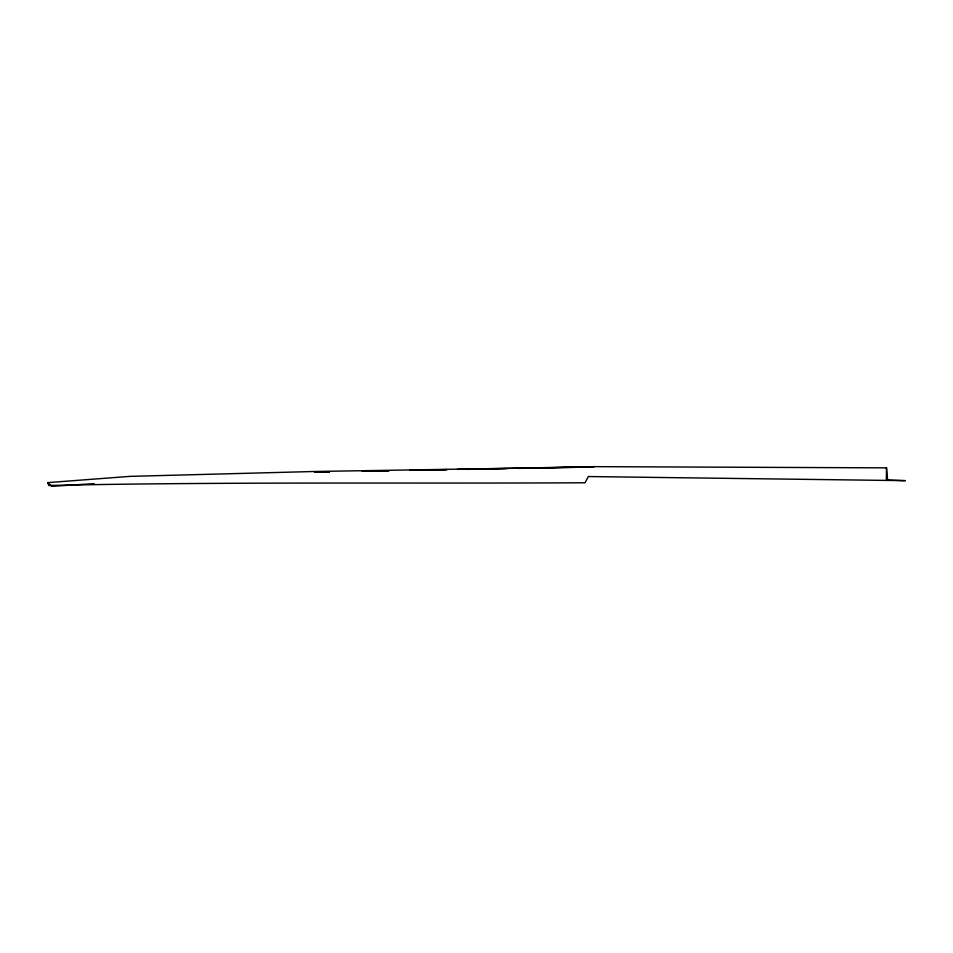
<?xml version="1.0" encoding="UTF-8"?>
<svg xmlns="http://www.w3.org/2000/svg" width="953" height="953" viewBox="0 0 953 953"><rect width="100%" height="100%" fill="white"/><g stroke="black" fill="none" stroke-linecap="round" stroke-linejoin="round"><path stroke-width="1.43" d="M887.66 480.407L886.493 467.852L886.373 479.978L905.35 480.657L588.358 476.548L585.011 482.766C406.312 483.719 227.41 481.718 48.794 485.47L47.65 482.623L130.073 476.369L314.621 471.485L593.922 466.97L518.134 468.388M94.144 483.636L51.843 486.352L47.65 482.623M362.14 471.247L388.919 470.722M409.742 470.305L446.945 469.567M457.357 469.364L594.243 466.648L886.493 467.852M365.059 471.247L388.836 470.806M415.579 470.305L446.79 469.722M466.112 469.364L506.246 468.614M329.404 471.902L314.526 472.2L329.381 471.914"/></g></svg>
